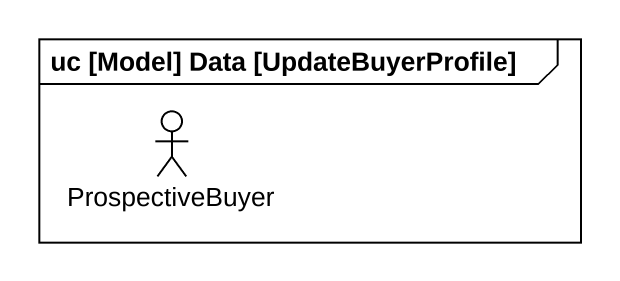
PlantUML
@startuml
mainframe uc [Model] Data [UpdateBuyerProfile]
actor ProspectiveBuyer
@enduml
